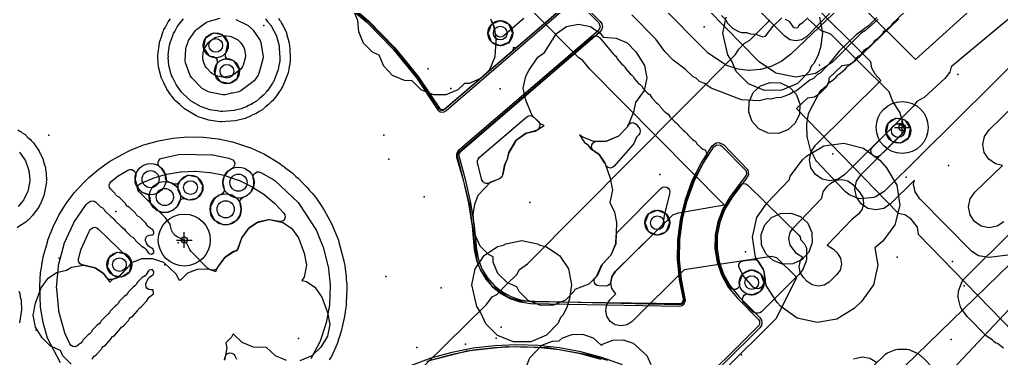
# Model space of a CAD drawing. Header units: metres. Extents: x -2677 to -840, y 169 to 1487.
# Drawn here: x -2262.6 to -2168.2, y 726.8 to 759.4 of the extents above; entities that cross this region are included whole.
import ezdxf

# ---------------------------------------------------------------- set-up
doc = ezdxf.new("R2010")
doc.units = ezdxf.units.M
for name, color, linetype in [('AI_GREENING_ALLOWED_ZONE', 4, 'Continuous'), ('AI_GREENING_EXCLUSIONS', 1, 'Continuous'), ('AI_GREENING_LAWN', 82, 'Continuous'), ('AI_GREENING_REJECTED', 6, 'Continuous'), ('AI_GREENING_SHRUBS', 92, 'Continuous'), ('AI_GREENING_TREES', 3, 'Continuous')]:
    doc.layers.add(name, color=color, linetype=linetype)

# ---------------------------------------------------------------- blocks, each defined once
blk = doc.blocks.new('AI_TREE')
for p, q in [((-0.3, 0), (0.3, 0)), ((0, -0.3), (0, 0.3))]:
    blk.add_line(p, q)
for radius in [1, 0.12]:
    blk.add_circle((0, 0), radius)
blk = doc.blocks.new('AI_SHRUB')
for radius in [1, 0.55]:
    blk.add_circle((0, 0), radius)

msp = doc.modelspace()

# ---------------------------------------------------------------- linework, layer by layer
at = {"layer": 'AI_GREENING_ALLOWED_ZONE'}
for points in [[(-2214.162, 759.522), (-2214.286, 759.36), (-2216.067, 757.816), (-2216.247, 757.716), (-2216.452, 757.697), (-2216.647, 757.762), (-2216.8, 757.9), (-2216.884, 758.088), (-2217.024, 758.741), (-2217.038, 758.785), (-2217.311, 759.43)], [(-2242.92, 726.619), (-2242.866, 726.889), (-2242.783, 727.08), (-2242.63, 727.221), (-2242.433, 727.288), (-2242.226, 727.268), (-2242.044, 727.166), (-2241.92, 726.999), (-2241.769, 726.668)]]:
    msp.add_lwpolyline(points, dxfattribs=at)
for points in [[(-2241.768, 757.498), (-2241.659, 757.427), (-2241.479, 757.273), (-2241.391, 757.175), (-2241.099, 756.747), (-2241.018, 756.541), (-2240.919, 755.896), (-2240.933, 755.682), (-2241.129, 755.003), (-2241.199, 754.856), (-2241.365, 754.617), (-2241.478, 754.501), (-2242.041, 754.083), (-2242.233, 753.996), (-2242.882, 753.855), (-2243.087, 753.854), (-2243.719, 753.982), (-2243.86, 754.034), (-2244.095, 754.163), (-2244.215, 754.255), (-2244.667, 754.726), (-2244.774, 754.895), (-2244.985, 755.452), (-2245.016, 755.662), (-2244.981, 756.196), (-2244.955, 756.325), (-2244.879, 756.549), (-2244.821, 756.666), (-2244.498, 757.145), (-2244.376, 757.271), (-2243.924, 757.599), (-2243.762, 757.677), (-2243.193, 757.832), (-2243.015, 757.847), (-2242.458, 757.794), (-2242.29, 757.748), (-2241.768, 757.498)], [(-2217.396, 743.671), (-2217.571, 743.596), (-2217.76, 743.592), (-2217.938, 743.659), (-2218.078, 743.788), (-2218.16, 743.959), (-2218.582, 745.584), (-2218.595, 745.768), (-2218.54, 745.944), (-2218.424, 746.089), (-2213.852, 750.019), (-2213.691, 750.112), (-2213.508, 750.14), (-2213.326, 750.099), (-2213.173, 749.994), (-2212.736, 749.557), (-2212.634, 749.41), (-2212.591, 749.236), (-2212.611, 749.058), (-2212.693, 748.899), (-2212.825, 748.779), (-2212.971, 748.688), (-2213.122, 748.626), (-2213.873, 748.45), (-2213.961, 748.41), (-2214.83, 747.785), (-2214.898, 747.712), (-2215.55, 746.631), (-2215.579, 746.56), (-2215.704, 746.026), (-2215.736, 745.934), (-2215.935, 745.492), (-2215.952, 745.438), (-2216.146, 744.459), (-2216.274, 744.211), (-2216.306, 744.177), (-2216.484, 744.056), (-2217.31, 743.729), (-2217.396, 743.671)], [(-2207.403, 746.755), (-2207.543, 746.908), (-2207.609, 747.105), (-2207.589, 747.312), (-2207.487, 747.492), (-2207.32, 747.616), (-2207.118, 747.661), (-2206.221, 747.672), (-2206.126, 747.693), (-2205.069, 748.15), (-2204.99, 748.204), (-2204.204, 749.009), (-2204.153, 749.086), (-2204.125, 749.152), (-2204.018, 749.311), (-2203.859, 749.418), (-2203.671, 749.458), (-2203.482, 749.423), (-2203.32, 749.321), (-2203.209, 749.164), (-2203.197, 749.137), (-2203.146, 749.064), (-2203.071, 748.989), (-2202.963, 748.827), (-2202.925, 748.635), (-2202.963, 748.444), (-2203.072, 748.282), (-2203.228, 748.126), (-2203.279, 748.051), (-2203.551, 747.444), (-2203.631, 747.318), (-2205.444, 745.255), (-2205.608, 745.132), (-2205.809, 745.086), (-2206.011, 745.124), (-2206.181, 745.24), (-2206.289, 745.416), (-2206.337, 745.548), (-2206.364, 745.602), (-2206.862, 746.347), (-2206.924, 746.411), (-2207.403, 746.755)], [(-2180.541, 746.332), (-2180.681, 746.492), (-2180.741, 746.697), (-2180.711, 746.908), (-2180.595, 747.087), (-2178.396, 749.275), (-2178.222, 749.388), (-2178.018, 749.42), (-2177.818, 749.368), (-2177.657, 749.239), (-2177.562, 749.055), (-2177.533, 748.954), (-2177.517, 748.779), (-2177.562, 748.609), (-2177.662, 748.465), (-2179.815, 746.323), (-2179.961, 746.222), (-2180.132, 746.178), (-2180.308, 746.197), (-2180.467, 746.276), (-2180.541, 746.332)], [(-2251.148, 742.781), (-2251.259, 742.941), (-2251.3, 743.132), (-2251.265, 743.324), (-2251.159, 743.488), (-2250.999, 743.599), (-2249.863, 744.089), (-2249.805, 744.11), (-2248.527, 744.485), (-2248.468, 744.499), (-2247.153, 744.717), (-2247.092, 744.723), (-2245.757, 744.78), (-2245.695, 744.779), (-2244.353, 744.671), (-2244.292, 744.662), (-2242.957, 744.387), (-2242.897, 744.371), (-2241.606, 743.932), (-2241.549, 743.908), (-2240.337, 743.321), (-2240.284, 743.291), (-2239.161, 742.566), (-2239.112, 742.53), (-2238.089, 741.676), (-2238.045, 741.634), (-2237.219, 740.755), (-2237.111, 740.577), (-2237.085, 740.37), (-2237.146, 740.17), (-2237.283, 740.013), (-2237.472, 739.925), (-2237.681, 739.922), (-2238.592, 740.104), (-2238.696, 740.102), (-2239.74, 739.857), (-2239.821, 739.822), (-2240.554, 739.332), (-2240.618, 739.271), (-2241.253, 738.386), (-2241.286, 738.322), (-2241.611, 737.384), (-2241.741, 737.183), (-2241.948, 737.066), (-2242.057, 737.035), (-2242.128, 737.003), (-2242.865, 736.51), (-2242.929, 736.448), (-2243.569, 735.557), (-2243.606, 735.491), (-2243.758, 735.324), (-2243.968, 735.24), (-2244.193, 735.258), (-2244.345, 735.306), (-2244.551, 735.433), (-2246.174, 737.085), (-2246.273, 737.229), (-2246.478, 737.681), (-2246.528, 737.754), (-2247.005, 738.231), (-2247.077, 738.281), (-2247.486, 738.467), (-2247.635, 738.572), (-2247.906, 738.848), (-2248.038, 739.093), (-2248.154, 739.631), (-2248.193, 739.72), (-2248.595, 740.301), (-2248.626, 740.338), (-2251.148, 742.781)], [(-2206.875, 733.724), (-2207.064, 733.765), (-2207.224, 733.875), (-2207.33, 734.037), (-2207.366, 734.227), (-2207.327, 734.417), (-2207.22, 734.578), (-2207.116, 734.681), (-2207.064, 734.758), (-2206.645, 735.724), (-2206.544, 735.875), (-2205.781, 736.655), (-2205.73, 736.733), (-2205.312, 737.731), (-2205.293, 737.817), (-2205.263, 738.585), (-2205.221, 738.765), (-2205.118, 738.917), (-2200.939, 743.123), (-2200.779, 743.23), (-2200.591, 743.27), (-2200.402, 743.236), (-2200.239, 743.132), (-2200.128, 742.976), (-2200.084, 742.788), (-2200.114, 742.598), (-2200.117, 742.591), (-2200.125, 742.565), (-2200.632, 740.535), (-2200.638, 740.508), (-2200.732, 739.802), (-2200.78, 739.646), (-2200.876, 739.513), (-2205.313, 735.123), (-2205.345, 735.085), (-2205.629, 734.66), (-2205.666, 734.571), (-2205.757, 734.115), (-2205.82, 733.954), (-2205.934, 733.824), (-2206.086, 733.74), (-2206.257, 733.713), (-2206.875, 733.724)], [(-2256.506, 735.728), (-2256.68, 735.765), (-2256.83, 735.862), (-2256.937, 736.004), (-2256.987, 736.175), (-2256.974, 736.353), (-2256.759, 737.183), (-2256.731, 737.264), (-2255.959, 738.965), (-2255.928, 739.023), (-2255.851, 739.147), (-2255.732, 739.278), (-2255.575, 739.36), (-2255.399, 739.382), (-2255.226, 739.34), (-2255.079, 739.242), (-2252.125, 736.379), (-2252.014, 736.22), (-2251.973, 736.031), (-2252.006, 735.84), (-2252.109, 735.677), (-2253.087, 734.643), (-2253.274, 734.519), (-2253.676, 734.368), (-2253.678, 734.373), (-2253.78, 734.335), (-2253.966, 734.337), (-2254.138, 734.408), (-2254.272, 734.536), (-2254.529, 734.894), (-2254.593, 734.956), (-2255.326, 735.445), (-2255.407, 735.481), (-2256.455, 735.726), (-2256.506, 735.728)], [(-2193.394, 735.406), (-2193.454, 735.588), (-2193.441, 735.78), (-2193.356, 735.952), (-2193.213, 736.08), (-2193.032, 736.144), (-2192.059, 736.291), (-2191.866, 736.283), (-2191.691, 736.202), (-2191.559, 736.06), (-2191.108, 735.333), (-2191.041, 735.153), (-2190.898, 734.316), (-2190.914, 734.079), (-2191.038, 733.877), (-2191.326, 733.592), (-2191.495, 733.482), (-2191.694, 733.447), (-2191.89, 733.494), (-2192.052, 733.615), (-2192.931, 734.603), (-2192.994, 734.691), (-2193.394, 735.406)]]:
    msp.add_lwpolyline(points, close=True, dxfattribs=at)
at = {"layer": 'AI_GREENING_EXCLUSIONS'}
for points in [[(-2195.049, 725.417), (-2189.865, 730.595), (-2187.879, 734.537), (-2189.805, 736.44), (-2190.296, 736.557), (-2198.721, 735.287), (-2203.697, 730.317), (-2204.184, 729.992), (-2204.758, 729.878), (-2205.332, 729.993), (-2205.818, 730.318), (-2206.143, 730.805), (-2206.257, 731.379), (-2206.142, 731.953), (-2205.817, 732.439), (-2205.296, 732.96), (-2205.657, 733.471), (-2205.771, 734.045), (-2205.657, 734.619), (-2205.331, 735.106), (-2199.806, 740.572), (-2199.259, 740.782), (-2194.851, 741.536), (-2207.779, 754.621), (-2208.502, 755.464), (-2208.834, 755.688), (-2226.373, 773.439)], [(-2184.065, 760.676), (-2186.909, 757.768), (-2187.398, 757.445), (-2187.972, 757.334), (-2188.54, 757.449), (-2189.027, 757.775), (-2195.266, 764.078)], [(-2162.523, 763.609), (-2173.028, 754.829), (-2173.152, 754.33), (-2173.617, 753.703), (-2175.616, 751.89), (-2176.333, 751.481), (-2176.632, 751.031), (-2183.244, 744.45), (-2183.894, 744.018), (-2184.66, 743.867), (-2185.425, 744.022), (-2186.073, 744.457), (-2186.505, 745.106), (-2186.655, 745.872), (-2186.501, 746.637), (-2186.066, 747.285), (-2179.798, 753.523), (-2180.339, 754.126), (-2180.657, 754.696), (-2180.747, 755.307), (-2186.852, 761.413)], [(-2232.008, 761.811), (-2229.084, 759.28), (-2226.535, 756.674), (-2224.286, 753.89), (-2222.102, 750.676), (-2221.917, 750.666), (-2221.77, 750.754), (-2209.495, 761.332)], [(-2231.988, 761.464), (-2229.227, 759.14), (-2226.69, 756.548), (-2224.442, 753.764), (-2222.443, 750.739), (-2222.179, 750.49), (-2221.861, 750.473), (-2221.646, 750.597), (-2209.428, 761.143)], [(-2217.329, 759.473), (-2217.029, 758.763), (-2216.874, 758.044), (-2216.835, 757.327), (-2216.912, 755.782), (-2217.427, 754.551), (-2218.304, 753.695), (-2219.387, 753.242), (-2219.853, 753.225), (-2220.48, 752.62), (-2221.646, 752.15), (-2222.833, 752.15), (-2223.998, 752.62), (-2224.888, 753.494), (-2225.601, 753.511), (-2226.752, 754.009), (-2227.607, 754.886), (-2228.054, 755.955), (-2228.705, 756.244), (-2229.56, 757.121), (-2230.013, 758.204), (-2230.104, 759.312), (-2230.661, 760.585)], [(-2208.91, 761.027), (-2206.926, 759.06), (-2206.778, 758.688), (-2206.952, 758.326), (-2220.441, 746.728), (-2220.62, 746.458), (-2220.606, 746.128), (-2219.968, 743.955), (-2219.464, 741.718), (-2219.109, 739.486), (-2218.896, 737.227), (-2218.688, 736.185), (-2218.316, 735.239), (-2217.792, 734.384), (-2217.132, 733.636), (-2216.354, 733.011), (-2215.475, 732.527), (-2214.512, 732.2), (-2213.469, 732.042), (-2199.116, 731.785), (-2198.889, 731.857), (-2198.705, 732.014), (-2198.578, 732.352), (-2198.97, 734.36), (-2199.145, 736.232), (-2199.109, 738.211), (-2198.86, 740.114), (-2198.419, 741.925), (-2197.742, 743.786), (-2196.879, 745.519), (-2195.851, 747.115), (-2195.572, 747.324), (-2195.223, 747.299), (-2195.077, 747.198), (-2192.749, 744.824), (-2192.723, 744.476), (-2192.802, 744.318), (-2194.271, 742.34), (-2194.995, 741.154), (-2195.474, 739.911), (-2195.722, 738.622), (-2195.743, 737.316), (-2195.537, 736.027), (-2195.108, 734.786), (-2194.458, 733.623), (-2193.574, 732.553), (-2191.571, 730.533), (-2191.463, 730.37), (-2191.465, 729.988), (-2198.342, 723.116)], [(-2208.769, 761.169), (-2206.785, 759.202), (-2206.627, 758.963), (-2206.578, 758.68), (-2206.647, 758.402), (-2206.821, 758.175), (-2220.3, 746.586), (-2220.425, 746.404), (-2219.773, 743.999), (-2219.267, 741.749), (-2218.911, 739.517), (-2218.698, 737.255), (-2218.496, 736.242), (-2218.136, 735.328), (-2217.63, 734.503), (-2216.993, 733.781), (-2216.242, 733.178), (-2215.394, 732.711), (-2214.465, 732.395), (-2213.453, 732.242), (-2198.986, 732.032), (-2198.82, 732.208), (-2198.783, 732.46), (-2199.169, 734.341), (-2199.347, 736.291), (-2199.313, 738.16), (-2199.069, 740.086), (-2198.591, 742.047), (-2197.921, 743.875), (-2197.086, 745.559), (-2196.02, 747.223), (-2195.628, 747.516), (-2195.381, 747.542), (-2194.936, 747.339), (-2192.567, 744.907), (-2192.531, 744.42), (-2192.642, 744.198), (-2194.105, 742.228), (-2194.815, 741.065), (-2195.281, 739.856), (-2195.523, 738.601), (-2195.543, 737.331), (-2195.343, 736.076), (-2194.925, 734.868), (-2194.292, 733.737), (-2193.425, 732.687), (-2191.429, 730.674), (-2191.278, 730.446), (-2191.226, 730.178), (-2191.28, 729.91), (-2191.433, 729.684), (-2198.201, 722.974)], [(-2181.785, 760.828), (-2176.462, 755.547), (-2170.197, 761.202)], [(-2268.676, 679.975), (-2247.361, 702.562), (-2247.216, 702.984), (-2246.864, 703.532), (-2246.317, 704.089), (-2245.804, 704.307), (-2245.439, 704.599), (-2243.692, 706.427), (-2243.34, 706.699), (-2217.727, 731.945), (-2217.184, 732.67), (-2216.741, 732.917), (-2215.759, 733.885), (-2214.815, 734.834), (-2214.549, 735.309), (-2213.787, 735.869), (-2193.761, 756.019), (-2193.444, 756.541), (-2192.899, 757.099), (-2192.388, 757.401), (-2190.575, 759.23), (-2190.489, 759.409)], [(-2268.676, 679.975), (-2247.361, 702.562), (-2247.216, 702.984), (-2246.864, 703.532), (-2246.317, 704.089), (-2245.804, 704.307), (-2245.439, 704.599), (-2243.692, 706.427), (-2243.34, 706.699), (-2217.727, 731.945), (-2217.184, 732.67), (-2216.741, 732.917), (-2215.759, 733.885), (-2214.815, 734.834), (-2214.549, 735.309), (-2213.787, 735.869), (-2193.761, 756.019), (-2193.444, 756.541), (-2192.899, 757.099), (-2192.388, 757.401), (-2190.575, 759.23), (-2190.489, 759.409)], [(-2237.746, 759.517), (-2237.617, 759.312), (-2237.523, 759.189), (-2237.462, 759.065), (-2237.283, 758.781), (-2236.976, 758.099), (-2236.965, 758.055), (-2236.958, 758.041), (-2236.708, 757.114), (-2236.701, 757.035), (-2236.671, 756.919), (-2236.657, 756.485), (-2236.597, 755.737), (-2236.626, 755.53), (-2236.62, 755.354), (-2236.747, 754.646), (-2236.785, 754.371), (-2236.806, 754.321), (-2236.818, 754.252), (-2237.319, 752.963), (-2237.433, 752.788), (-2237.476, 752.681), (-2237.678, 752.411), (-2237.983, 751.942), (-2238.196, 751.716), (-2238.309, 751.565), (-2238.468, 751.427), (-2238.683, 751.2), (-2238.997, 750.971), (-2239.352, 750.664), (-2239.607, 750.526), (-2239.825, 750.367), (-2240.267, 750.169), (-2240.567, 750.006), (-2240.743, 749.956), (-2240.937, 749.869), (-2241.737, 749.669), (-2241.889, 749.626), (-2243.178, 749.533), (-2243.286, 749.547), (-2243.339, 749.544), (-2243.815, 749.616), (-2244.449, 749.7), (-2244.52, 749.724), (-2244.543, 749.728), (-2245.45, 750.034), (-2245.502, 750.064), (-2245.663, 750.119), (-2246.777, 750.78), (-2247.233, 751.194), (-2247.65, 751.564), (-2247.681, 751.603), (-2247.733, 751.65), (-2247.877, 751.847), (-2248.228, 752.287), (-2248.314, 752.447), (-2248.488, 752.686), (-2248.77, 753.304), (-2248.937, 753.619), (-2248.975, 753.755), (-2249.021, 753.854), (-2249.247, 754.715), (-2249.248, 754.728), (-2249.266, 754.792), (-2249.34, 755.756), (-2249.328, 755.856), (-2249.336, 755.969), (-2249.196, 757.109), (-2249.168, 757.2), (-2249.157, 757.289), (-2249.157, 757.289), (-2249.006, 757.722), (-2248.861, 758.189), (-2248.805, 758.299), (-2248.755, 758.44), (-2248.612, 758.671), (-2248.347, 759.185), (-2248.122, 759.464)], [(-2238.998, 759.47), (-2238.819, 759.241), (-2238.544, 758.914), (-2238.504, 758.84), (-2238.4, 758.709), (-2237.938, 757.81), (-2237.927, 757.789), (-2237.926, 757.786), (-2237.923, 757.781), (-2237.673, 756.854), (-2237.671, 756.823), (-2237.664, 756.795), (-2237.658, 756.627), (-2237.596, 755.691), (-2237.621, 755.526), (-2237.618, 755.421), (-2237.731, 754.804), (-2237.77, 754.541), (-2237.796, 754.478), (-2238.22, 753.397), (-2238.269, 753.322), (-2238.298, 753.252), (-2238.495, 752.98), (-2238.785, 752.539), (-2238.905, 752.413), (-2238.988, 752.299), (-2239.154, 752.151), (-2239.357, 751.938), (-2239.561, 751.79), (-2239.858, 751.527), (-2240.148, 751.364), (-2240.348, 751.22), (-2240.627, 751.096), (-2240.875, 750.958), (-2241.087, 750.894), (-2241.288, 750.805), (-2241.77, 750.687), (-2241.992, 750.62), (-2243.079, 750.528), (-2243.245, 750.547), (-2243.316, 750.543), (-2243.62, 750.592), (-2244.153, 750.655), (-2244.28, 750.697), (-2244.33, 750.705), (-2245.056, 750.953), (-2245.058, 750.954), (-2245.181, 750.995), (-2246.127, 751.54), (-2246.944, 752.264), (-2247.052, 752.409), (-2247.399, 752.845), (-2247.448, 752.938), (-2247.592, 753.13), (-2247.928, 753.842), (-2248.017, 754.01), (-2248.03, 754.059), (-2248.053, 754.109), (-2248.28, 754.969), (-2248.28, 754.972), (-2248.288, 755), (-2248.34, 755.739), (-2248.328, 755.842), (-2248.337, 756), (-2248.208, 756.959), (-2248.186, 757.027), (-2248.179, 757.082), (-2248.179, 757.082), (-2248.059, 757.418), (-2247.915, 757.866), (-2247.869, 757.952), (-2247.834, 758.052), (-2247.716, 758.24), (-2247.471, 758.702), (-2247.286, 758.932), (-2247.169, 759.119), (-2246.874, 759.443)], [(-2180.167, 759.596), (-2180.977, 758.786), (-2182.173, 757.911), (-2183.779, 756.335), (-2184.807, 755.044), (-2185.617, 754.234), (-2185.853, 754.115), (-2186.259, 753.709), (-2186.626, 753.541), (-2187.9, 752.524), (-2188.188, 752.434), (-2188.592, 752.164), (-2189.367, 751.889), (-2189.857, 751.853), (-2190.359, 751.712), (-2190.72, 751.739), (-2191.487, 751.569), (-2193.196, 751.641), (-2196.093, 752.785), (-2196.753, 753.218), (-2197.228, 753.417), (-2197.563, 753.748), (-2197.844, 753.869), (-2198.614, 754.608), (-2199.76, 755.486), (-2200.571, 756.296), (-2201.446, 757.497), (-2203.75, 759.855)], [(-2180.056, 759.436), (-2181.261, 758.348), (-2181.644, 758.123), (-2184.447, 755.281), (-2186.075, 754.205), (-2187.97, 753.834), (-2189.883, 754.217), (-2191.504, 755.302), (-2196.394, 760.312)], [(-2195.13, 759.785), (-2194.712, 759.367), (-2194.573, 759.068), (-2194.069, 758.56), (-2193.492, 758.229), (-2193.194, 758.144), (-2192.708, 758.144), (-2192.336, 758.003), (-2191.814, 757.984), (-2191.173, 757.715), (-2190.869, 757.792), (-2190.135, 758.752), (-2189.325, 759.562)], [(-2185.687, 759.604), (-2185.383, 758.073), (-2185.59, 756.702), (-2185.816, 755.977), (-2186.209, 755.187), (-2186.461, 754.917), (-2186.688, 754.373), (-2187.811, 753.229), (-2189.32, 752.582), (-2190.981, 752.566), (-2192.503, 753.186), (-2193.69, 754.373), (-2194.109, 755.375), (-2194.512, 755.977), (-2194.973, 758.073), (-2194.669, 759.604)], [(-2178.044, 759.456), (-2182.355, 755.331), (-2182.849, 755.016), (-2183.527, 754.937), (-2184.801, 753.74), (-2184.796, 753.452), (-2185.012, 752.908), (-2185.682, 752.218), (-2186.178, 751.908), (-2186.834, 751.83), (-2187.903, 750.826), (-2178.112, 740.724), (-2177.486, 740.61), (-2177.005, 740.277), (-2176.287, 739.396), (-2176.181, 738.732), (-2165.868, 728.091)], [(-2161.876, 737.401), (-2169.356, 736.475), (-2170.376, 736.616), (-2171.023, 737.053), (-2176.048, 742.13), (-2176.478, 742.781), (-2176.627, 743.547), (-2176.548, 743.93), (-2178.862, 741.628), (-2179.512, 741.196), (-2180.277, 741.046), (-2181.042, 741.2), (-2181.69, 741.635), (-2182.122, 742.285), (-2182.273, 743.05), (-2182.119, 743.815), (-2181.684, 744.463), (-2177.455, 748.672), (-2177.955, 750.468), (-2178.645, 751.481), (-2178.987, 752.418), (-2184.605, 757.991), (-2185.558, 758.333), (-2186.78, 759.439)], [(-2167.945, 739.903), (-2168.599, 739.478), (-2169.366, 739.335), (-2170.13, 739.497), (-2170.773, 739.938), (-2171.199, 740.592), (-2171.341, 741.36), (-2171.18, 742.123), (-2170.738, 742.766), (-2168.095, 745.344), (-2168.763, 745.486), (-2169.406, 745.927), (-2169.832, 746.582), (-2169.974, 747.349), (-2169.813, 748.112), (-2169.371, 748.756), (-2160.792, 757.124)], [(-2262.822, 748.778), (-2262.618, 748.64), (-2262.515, 748.591), (-2262.384, 748.483), (-2262.121, 748.307), (-2261.835, 748.032), (-2261.608, 747.845), (-2261.537, 747.746), (-2261.306, 747.524), (-2260.747, 746.702), (-2260.652, 746.502), (-2260.624, 746.463), (-2260.599, 746.389), (-2260.403, 745.973), (-2260.286, 745.478), (-2260.165, 745.126), (-2260.15, 744.899), (-2260.083, 744.619), (-2260.06, 743.847), (-2260.071, 743.778), (-2260.067, 743.714), (-2260.264, 742.557), (-2260.285, 742.509), (-2260.288, 742.491), (-2260.623, 741.65), (-2260.726, 741.497), (-2260.806, 741.312), (-2261.054, 741.007), (-2261.393, 740.501), (-2261.728, 740.177), (-2261.791, 740.099), (-2261.857, 740.052), (-2262.043, 739.872), (-2262.612, 739.511), (-2262.864, 739.33)], [(-2258.699, 726.327), (-2259.972, 728.709), (-2260.384, 730.224), (-2260.622, 731.685), (-2260.695, 733.708), (-2260.618, 735.009), (-2260.509, 735.659), (-2260.493, 735.862), (-2260.441, 736.068), (-2260.361, 736.547), (-2259.972, 737.957), (-2259.95, 738.013), (-2259.892, 738.244), (-2259.423, 739.432), (-2258.866, 740.541), (-2258.159, 741.676), (-2257.396, 742.682), (-2257.062, 743.05), (-2256.975, 743.158), (-2256.817, 743.319), (-2256.538, 743.626), (-2256.335, 743.813), (-2256.017, 744.138), (-2255.014, 744.993), (-2253.985, 745.725), (-2253.183, 746.159), (-2252.662, 746.466), (-2252.418, 746.572), (-2251.895, 746.854), (-2250.684, 747.325), (-2249.293, 747.722), (-2247.908, 747.976), (-2246.458, 748.098), (-2244.961, 748.075), (-2243.542, 747.911), (-2242.17, 747.611), (-2240.332, 746.996), (-2239.068, 746.411), (-2237.695, 745.592), (-2237.273, 745.274), (-2237.227, 745.245), (-2237.156, 745.186), (-2236.424, 744.634), (-2236.058, 744.277), (-2235.844, 744.1), (-2235.461, 743.696), (-2235.012, 743.258), (-2234.739, 742.934), (-2234.611, 742.798), (-2234.511, 742.662), (-2234.157, 742.241), (-2233.514, 741.3), (-2233.475, 741.247), (-2233.464, 741.227), (-2233.337, 741.042), (-2232.629, 739.742), (-2231.97, 738.137), (-2231.958, 738.093), (-2231.951, 738.075), (-2231.377, 735.879), (-2231.326, 735.413), (-2231.221, 734.602), (-2231.209, 734.341), (-2231.164, 733.93), (-2231.175, 733.582), (-2231.166, 733.375), (-2231.214, 732.148), (-2231.224, 732.069), (-2231.231, 731.844), (-2231.301, 731.462), (-2231.387, 730.79), (-2231.607, 729.798), (-2231.632, 729.66), (-2231.647, 729.616), (-2231.677, 729.482), (-2232.102, 728.158), (-2232.629, 726.924), (-2232.866, 726.597)], [(-2178.584, 724.898), (-2160.623, 742.42)], [(-2257.685, 726.199), (-2258.495, 727.009), (-2258.721, 727.509), (-2259.663, 727.919), (-2260.474, 728.729), (-2261.115, 729.765), (-2261.345, 730.913), (-2261.118, 732.061), (-2260.582, 733.543), (-2259.9, 734.494), (-2259.092, 735.033), (-2258.144, 735.255), (-2257.658, 735.548), (-2257.658, 735.548), (-2256.503, 735.737), (-2255.363, 735.47), (-2254.555, 734.931), (-2253.965, 734.109), (-2253.676, 734.368), (-2253.102, 734.583), (-2251.768, 736.007), (-2250.837, 736.357), (-2249.843, 736.384), (-2248.793, 736.032), (-2247.569, 734.874), (-2247.312, 734.321), (-2247.119, 734.326), (-2246.448, 734.986), (-2245.517, 735.336), (-2244.523, 735.362), (-2243.759, 735.121), (-2243.585, 735.534), (-2242.903, 736.485), (-2242.095, 737.025), (-2241.696, 737.137), (-2241.275, 738.357), (-2240.592, 739.307), (-2239.784, 739.847), (-2238.644, 740.114), (-2237.302, 739.847), (-2236.495, 739.307), (-2235.812, 738.357), (-2235.276, 736.875), (-2235.049, 735.727), (-2235.279, 734.579), (-2235.487, 734.268), (-2235.045, 734.148), (-2234.238, 733.609), (-2233.555, 732.658), (-2233.019, 731.176), (-2232.792, 730.028), (-2233.022, 728.88), (-2233.651, 727.844), (-2234.525, 726.991), (-2235.686, 726.522)], [(-2262.713, 733.214), (-2262.62, 732.991), (-2262.575, 732.663), (-2262.496, 732.348), (-2262.479, 731.953), (-2262.45, 731.734), (-2262.464, 731.619), (-2262.456, 731.436), (-2262.598, 730.598), (-2262.654, 730.167)], [(-2174.475, 724.006), (-2167.382, 731.549)], [(-2236.951, 726.538), (-2238.035, 726.991), (-2238.878, 727.814), (-2240.149, 727.828), (-2241.232, 728.281), (-2242.1, 729.128), (-2242.261, 728.783), (-2242.801, 728.243), (-2242.699, 727.724), (-2242.928, 726.576)], [(-2213.904, 725.917), (-2213.565, 726.792), (-2212.405, 728.014), (-2212.405, 728.014), (-2211.375, 728.421), (-2210.734, 728.438), (-2210.425, 728.717), (-2209.494, 729.067), (-2208.5, 729.094), (-2207.45, 728.742), (-2206.678, 728.012), (-2206.501, 728.152), (-2205.57, 728.502), (-2204.576, 728.529), (-2203.627, 728.229), (-2202.302, 727.018), (-2201.916, 726.162)], [(-2204.628, 726.123), (-2206.617, 726.827), (-2208.642, 727.372), (-2210.695, 727.759), (-2212.767, 727.988), (-2214.847, 728.058), (-2216.927, 727.97), (-2218.996, 727.725), (-2221.046, 727.321), (-2223.067, 726.759), (-2225.049, 726.039)], [(-2206.676, 726.635), (-2208.686, 727.177), (-2210.725, 727.561), (-2212.781, 727.788), (-2214.846, 727.858), (-2216.911, 727.771), (-2218.965, 727.527), (-2221, 727.126), (-2223.006, 726.568)], [(-2182.414, 726.722), (-2181.595, 726.911), (-2180.828, 726.77), (-2180.217, 726.388)]]:
    msp.add_lwpolyline(points, dxfattribs=at)
for points in [[(-2217.361, 743.709), (-2216.382, 744.097), (-2216.174, 744.316), (-2215.947, 745.466), (-2215.716, 745.978), (-2215.57, 746.598), (-2214.872, 747.756), (-2213.921, 748.438), (-2213.041, 748.644), (-2212.187, 749.176), (-2212.504, 749.325), (-2213.315, 750.136), (-2213.952, 751.636), (-2214.18, 752.784), (-2213.952, 753.932), (-2213.655, 754.491), (-2212.8, 755.769), (-2212.154, 756.201), (-2210.999, 758.054), (-2210.026, 758.705), (-2208.878, 758.933), (-2207.73, 758.705), (-2206.757, 758.054), (-2206.514, 757.691), (-2205.25, 757.602), (-2204.177, 757.134), (-2203.365, 756.29), (-2202.532, 754.972), (-2202.302, 753.773), (-2202.551, 752.548), (-2203.381, 751.405), (-2203.565, 750.48), (-2204.171, 749.043), (-2205.024, 748.169), (-2206.171, 747.673), (-2207.437, 747.657), (-2208.598, 748.126), (-2208.761, 748.269), (-2208.295, 747.555), (-2208.025, 747.388), (-2207.72, 746.982), (-2206.887, 746.385), (-2206.348, 745.577), (-2205.812, 744.095), (-2205.585, 742.947), (-2205.846, 741.753), (-2205.395, 740.835), (-2205.213, 739.846), (-2205.295, 737.773), (-2205.748, 736.689), (-2206.608, 735.809), (-2207.083, 734.714), (-2207.893, 733.904), (-2209.209, 733.389), (-2209.313, 733.181), (-2210.123, 732.371), (-2211.274, 731.873), (-2212.543, 731.856), (-2213.708, 732.326), (-2214.585, 733.181), (-2214.795, 733.643), (-2215.697, 734.02), (-2216.619, 734.942), (-2217.072, 736.026), (-2217.089, 736.549), (-2217.537, 736.753), (-2218.347, 737.563), (-2218.845, 738.714), (-2218.99, 740.614), (-2218.86, 741.612), (-2218.521, 742.487), (-2217.361, 743.709)], [(-2187.619, 750.286), (-2188.028, 749.404), (-2188.727, 748.757), (-2189.644, 748.416), (-2190.63, 748.455), (-2191.512, 748.864), (-2192.159, 749.563), (-2192.5, 750.48), (-2192.461, 751.466), (-2192.052, 752.348), (-2191.353, 752.995), (-2190.436, 753.336), (-2189.45, 753.297), (-2188.568, 752.888), (-2187.921, 752.189), (-2187.58, 751.272), (-2187.619, 750.286)], [(-2192.147, 738.426), (-2191.702, 740.325), (-2190.761, 741.714), (-2188.576, 743.995), (-2188.495, 744.311), (-2187.331, 745.872), (-2186.951, 746.214), (-2185.278, 747.211), (-2183.347, 747.492), (-2181.456, 747.014), (-2179.892, 745.848), (-2179.228, 745.11), (-2178.231, 743.437), (-2177.95, 741.506), (-2178.43, 739.612), (-2179.594, 738.051), (-2180.354, 737.399), (-2180.071, 735.737), (-2180.505, 733.835), (-2181.631, 732.246), (-2182.351, 731.563), (-2184.003, 730.525), (-2185.923, 730.198), (-2187.825, 730.63), (-2189.417, 731.758), (-2189.769, 732.129), (-2190.806, 733.778), (-2191.057, 735.25), (-2191.832, 736.501), (-2192.147, 738.426)], [(-2184.987, 743.273), (-2184.609, 743.614), (-2184.106, 743.913), (-2183.528, 743.997), (-2182.959, 743.853), (-2182.491, 743.504), (-2181.828, 742.768), (-2181.529, 742.265), (-2181.445, 741.686), (-2181.589, 741.119), (-2181.938, 740.65), (-2182.541, 740.176), (-2184.961, 737.65), (-2184.329, 737.276), (-2183.979, 736.907), (-2183.668, 736.412), (-2183.57, 735.834), (-2183.7, 735.264), (-2184.038, 734.787), (-2184.756, 734.107), (-2185.251, 733.795), (-2185.828, 733.697), (-2186.398, 733.826), (-2186.876, 734.165), (-2187.226, 734.534), (-2187.537, 735.029), (-2187.635, 735.607), (-2187.506, 736.176), (-2187.29, 736.48), (-2187.905, 736.866), (-2188.523, 737.651), (-2188.649, 738.306), (-2188.516, 738.876), (-2188.234, 739.293), (-2185.471, 742.176), (-2185.336, 742.805), (-2184.987, 743.273)], [(-2186.376, 737.898), (-2186.717, 736.981), (-2187.364, 736.282), (-2188.246, 735.873), (-2189.232, 735.834), (-2190.149, 736.175), (-2190.848, 736.822), (-2191.257, 737.704), (-2191.296, 738.69), (-2190.955, 739.607), (-2190.308, 740.306), (-2189.426, 740.715), (-2188.44, 740.754), (-2187.523, 740.413), (-2186.824, 739.766), (-2186.415, 738.884), (-2186.376, 737.898)], [(-2212.805, 737.795), (-2212.606, 737.661), (-2212.003, 737.542), (-2210.706, 736.674), (-2209.838, 735.377), (-2209.534, 733.846), (-2209.741, 732.475), (-2209.967, 731.75), (-2210.36, 730.96), (-2210.612, 730.69), (-2210.839, 730.146), (-2211.962, 729.002), (-2213.471, 728.355), (-2215.132, 728.339), (-2216.654, 728.959), (-2217.798, 730.082), (-2218.26, 731.148), (-2218.663, 731.75), (-2219.124, 733.846), (-2218.82, 735.377), (-2217.952, 736.674), (-2216.655, 737.542), (-2216.072, 737.657), (-2215.867, 737.795), (-2214.336, 738.099), (-2212.805, 737.795)]]:
    msp.add_lwpolyline(points, close=True, dxfattribs=at)
at = {"layer": 'AI_GREENING_LAWN'}
for points in [[(-2173.624, 770.213), (-2188.41, 756.089), (-2188.447, 756.057), (-2189.3, 755.391), (-2189.383, 755.338), (-2190.285, 754.886), (-2190.376, 754.851), (-2191.332, 754.585), (-2191.426, 754.569), (-2192.408, 754.49), (-2192.506, 754.491), (-2193.526, 754.611), (-2193.624, 754.632), (-2194.596, 754.951), (-2194.723, 755.013), (-2196.4, 756.16), (-2196.473, 756.221), (-2201.003, 760.803)], [(-2158.814, 763.33), (-2179.404, 742.896), (-2179.48, 742.834), (-2180.234, 742.334), (-2180.461, 742.253), (-2181.735, 742.127), (-2181.97, 742.161), (-2182.751, 742.474), (-2182.878, 742.549), (-2183.225, 742.828), (-2183.277, 742.876), (-2185.962, 745.749), (-2186.039, 745.858), (-2186.501, 746.74), (-2186.542, 746.844), (-2186.845, 747.988), (-2186.861, 748.095), (-2186.91, 749.214), (-2186.904, 749.316), (-2186.744, 750.304), (-2186.695, 750.454), (-2185.667, 752.441), (-2185.534, 752.602), (-2184.934, 753.08), (-2184.909, 753.107), (-2184.891, 753.144), (-2184.796, 753.279), (-2184.662, 753.375), (-2184.525, 753.443), (-2184.072, 753.848), (-2183.969, 753.999), (-2183.964, 753.995), (-2183.924, 754.061), (-2183.773, 754.176), (-2183.625, 754.249), (-2183.625, 754.249), (-2183.171, 754.654), (-2183.069, 754.805), (-2183.063, 754.802), (-2183.024, 754.868), (-2182.873, 754.983), (-2182.724, 755.056), (-2182.271, 755.46), (-2182.203, 755.56), (-2182.194, 755.587), (-2182.1, 755.745), (-2181.956, 755.859), (-2181.694, 755.997), (-2181.605, 756.076), (-2181.344, 756.457), (-2181.226, 756.579), (-2181.073, 756.654), (-2181.031, 756.666), (-2180.927, 756.728), (-2180.495, 757.155), (-2180.413, 757.299), (-2180.289, 757.443), (-2180.221, 757.478), (-2180.224, 757.483), (-2180.066, 757.576), (-2179.634, 758.004), (-2179.552, 758.147), (-2179.428, 758.291), (-2179.36, 758.326), (-2179.363, 758.332), (-2179.206, 758.425), (-2178.774, 758.853), (-2178.694, 758.991), (-2178.503, 759.18), (-2178.363, 759.258), (-2177.053, 760.55)], [(-2210.337, 760.537), (-2214.704, 756.792), (-2214.869, 756.698), (-2215.057, 756.672), (-2215.144, 756.694), (-2215.134, 756.627), (-2215.185, 756.433), (-2215.308, 756.275), (-2221.685, 750.805), (-2221.87, 750.705), (-2222.081, 750.69), (-2222.279, 750.763), (-2222.429, 750.911), (-2224.331, 753.817), (-2224.345, 753.837), (-2226.612, 756.653), (-2226.629, 756.672), (-2229.144, 759.227), (-2229.162, 759.244), (-2231.869, 761.495)], [(-2241.832, 759.392), (-2240.775, 758.886), (-2240.666, 758.815), (-2240.259, 758.466), (-2240.169, 758.366), (-2239.509, 757.385), (-2239.429, 757.182), (-2239.213, 755.788), (-2239.227, 755.573), (-2239.626, 754.186), (-2239.696, 754.039), (-2240.075, 753.494), (-2240.188, 753.378), (-2241.342, 752.523), (-2241.535, 752.436), (-2242.146, 752.304), (-2242.266, 752.301), (-2242.363, 752.257), (-2242.879, 752.146), (-2243.083, 752.145), (-2244.386, 752.409), (-2244.528, 752.461), (-2245.066, 752.757), (-2245.187, 752.849), (-2246.113, 753.816), (-2246.22, 753.986), (-2246.679, 755.209), (-2246.679, 755.209), (-2246.71, 755.415), (-2246.638, 756.602), (-2246.612, 756.733), (-2246.439, 757.24), (-2246.381, 757.358), (-2245.727, 758.33), (-2245.605, 758.456), (-2244.663, 759.138), (-2244.501, 759.215), (-2243.338, 759.533)], [(-2188.977, 759.432), (-2188.863, 759.367), (-2188.856, 759.365), (-2188.698, 759.294), (-2188.573, 759.172), (-2188.21, 758.668), (-2188.171, 758.633), (-2188.121, 758.619), (-2187.823, 758.604), (-2187.78, 758.61), (-2187.753, 758.645), (-2187.683, 758.781), (-2187.548, 758.946), (-2187.453, 758.993), (-2187.455, 758.996), (-2187.281, 759.094), (-2186.821, 759.554)], [(-2167.979, 727.733), (-2168.558, 728.172), (-2168.713, 728.232), (-2168.92, 728.384), (-2169.028, 728.517), (-2169.638, 728.938), (-2169.709, 728.998), (-2171.404, 730.707), (-2171.447, 730.757), (-2172.044, 731.544), (-2172.132, 731.729), (-2172.346, 732.622), (-2172.358, 732.775), (-2172.358, 732.775), (-2172.329, 733.174), (-2172.295, 733.323), (-2171.956, 734.171), (-2171.844, 734.34), (-2152.653, 753.414)], [(-2262.644, 746.607), (-2262.133, 745.888), (-2262.072, 745.772), (-2261.771, 744.96), (-2261.742, 744.834), (-2261.661, 743.972), (-2261.666, 743.841), (-2261.814, 742.973), (-2261.854, 742.845), (-2262.197, 742.11), (-2262.262, 742.006), (-2262.771, 741.379)], [(-2255.675, 726.664), (-2255.598, 726.81), (-2255.479, 726.959), (-2255.413, 726.996), (-2255.416, 727.002), (-2255.262, 727.101), (-2254.799, 727.595), (-2254.722, 727.741), (-2254.603, 727.89), (-2254.536, 727.927), (-2254.54, 727.933), (-2254.386, 728.031), (-2253.923, 728.526), (-2253.846, 728.672), (-2253.727, 728.82), (-2253.66, 728.858), (-2253.664, 728.864), (-2253.51, 728.962), (-2253.047, 729.456), (-2252.97, 729.603), (-2252.851, 729.751), (-2252.784, 729.789), (-2252.788, 729.794), (-2252.634, 729.893), (-2252.17, 730.387), (-2252.094, 730.534), (-2251.975, 730.682), (-2251.908, 730.72), (-2251.912, 730.725), (-2251.758, 730.824), (-2251.294, 731.318), (-2251.22, 731.46), (-2251.036, 731.655), (-2250.899, 731.738), (-2250.419, 732.249), (-2250.357, 732.365), (-2250.288, 732.531), (-2250.165, 732.662), (-2249.782, 732.944), (-2249.753, 732.973), (-2249.751, 733.014), (-2249.789, 733.303), (-2249.801, 733.341), (-2249.839, 733.348), (-2250.018, 733.352), (-2250.205, 733.392), (-2250.363, 733.499), (-2250.469, 733.658), (-2250.508, 733.845), (-2250.475, 734.033), (-2250.44, 734.088), (-2250.445, 734.091), (-2250.344, 734.283), (-2250.281, 734.432), (-2250.15, 734.565), (-2249.818, 734.795), (-2249.788, 734.825), (-2249.77, 734.863), (-2249.724, 735.034), (-2249.723, 735.09), (-2249.748, 735.14), (-2249.864, 735.272), (-2249.896, 735.298), (-2249.938, 735.296), (-2250.17, 735.243), (-2250.213, 735.223), (-2250.244, 735.189), (-2250.458, 734.836), (-2250.574, 734.705), (-2250.727, 734.622), (-2250.764, 734.609), (-2250.865, 734.544), (-2251.318, 734.061), (-2251.395, 733.915), (-2251.513, 733.767), (-2251.58, 733.729), (-2251.577, 733.723), (-2251.731, 733.625), (-2252.184, 733.142), (-2252.26, 732.995), (-2252.379, 732.847), (-2252.446, 732.809), (-2252.442, 732.804), (-2252.596, 732.705), (-2253.049, 732.222), (-2253.126, 732.076), (-2253.245, 731.927), (-2253.311, 731.89), (-2253.308, 731.884), (-2253.462, 731.786), (-2253.915, 731.302), (-2253.991, 731.156), (-2254.11, 731.008), (-2254.177, 730.97), (-2254.173, 730.965), (-2254.327, 730.866), (-2254.78, 730.383), (-2254.857, 730.237), (-2254.976, 730.088), (-2255.042, 730.05), (-2255.039, 730.045), (-2255.193, 729.946), (-2255.646, 729.463), (-2255.722, 729.317), (-2255.841, 729.169), (-2255.908, 729.131), (-2255.904, 729.125), (-2256.058, 729.027), (-2256.511, 728.544), (-2256.586, 728.401), (-2256.762, 728.21), (-2256.908, 728.118), (-2256.975, 728.041), (-2257.131, 727.921), (-2257.321, 727.871), (-2257.516, 727.898), (-2257.685, 727.997), (-2257.803, 728.154), (-2258.268, 729.127), (-2258.299, 729.21), (-2258.864, 731.266), (-2258.88, 731.352), (-2259.075, 733.459), (-2259.075, 733.459), (-2259.076, 733.546), (-2258.907, 735.636), (-2258.893, 735.72), (-2258.368, 737.75), (-2258.34, 737.832), (-2257.466, 739.759), (-2257.423, 739.835), (-2256.225, 741.581), (-2256.146, 741.67), (-2255.989, 741.811), (-2255.829, 741.907), (-2255.646, 741.939), (-2255.464, 741.901), (-2255.308, 741.798), (-2254.855, 741.361), (-2254.714, 741.285), (-2254.522, 741.098), (-2254.44, 740.96), (-2253.868, 740.406), (-2253.723, 740.327), (-2253.576, 740.206), (-2253.54, 740.138), (-2253.534, 740.142), (-2253.438, 739.987), (-2252.882, 739.45), (-2252.741, 739.373), (-2252.548, 739.187), (-2252.467, 739.048), (-2251.895, 738.495), (-2251.754, 738.418), (-2251.561, 738.231), (-2251.48, 738.093), (-2250.926, 737.554), (-2250.822, 737.494), (-2250.78, 737.482), (-2250.627, 737.408), (-2250.507, 737.287), (-2250.235, 736.897), (-2250.204, 736.866), (-2250.164, 736.849), (-2249.95, 736.799), (-2249.911, 736.796), (-2249.878, 736.82), (-2249.742, 736.961), (-2249.719, 736.994), (-2249.723, 737.034), (-2249.779, 737.246), (-2249.798, 737.285), (-2249.83, 737.315), (-2250.228, 737.574), (-2250.353, 737.69), (-2250.432, 737.842), (-2250.445, 737.883), (-2250.449, 737.888), (-2250.515, 738.059), (-2250.516, 738.242), (-2250.451, 738.413), (-2250.328, 738.549), (-2250.165, 738.632), (-2249.983, 738.65), (-2249.876, 738.641), (-2249.834, 738.646), (-2249.806, 738.678), (-2249.729, 738.812), (-2249.713, 738.861), (-2249.721, 738.912), (-2249.777, 739.063), (-2249.796, 739.096), (-2249.824, 739.121), (-2250.222, 739.381), (-2250.354, 739.507), (-2250.429, 739.664), (-2250.498, 739.782), (-2251.079, 740.345), (-2251.22, 740.422), (-2251.413, 740.609), (-2251.494, 740.747), (-2252.058, 741.295), (-2252.216, 741.386), (-2252.213, 741.392), (-2252.281, 741.426), (-2252.406, 741.569), (-2252.49, 741.712), (-2253.072, 742.275), (-2253.213, 742.352), (-2253.405, 742.538), (-2253.486, 742.677), (-2253.865, 743.045), (-2253.981, 743.218), (-2254.017, 743.423), (-2253.966, 743.624), (-2253.837, 743.788), (-2253.315, 744.223), (-2253.247, 744.27), (-2252.215, 744.875), (-2252.035, 744.938), (-2251.845, 744.93), (-2251.672, 744.851), (-2251.541, 744.713), (-2251.471, 744.536), (-2251.472, 744.346), (-2251.527, 744.07), (-2251.521, 743.951), (-2251.304, 743.236), (-2251.242, 743.133), (-2250.913, 742.804), (-2250.817, 742.744), (-2250.452, 742.622), (-2250.289, 742.53), (-2250.171, 742.385), (-2250.115, 742.206), (-2250.067, 741.8), (-2250.013, 741.673), (-2249.546, 741.103), (-2249.45, 741.031), (-2249.011, 740.85), (-2248.917, 740.831), (-2248.43, 740.831), (-2248.335, 740.85), (-2247.885, 741.036), (-2247.805, 741.09), (-2247.461, 741.434), (-2247.407, 741.514), (-2247.263, 741.861), (-2247.137, 742.04), (-2246.947, 742.148), (-2246.728, 742.164), (-2246.524, 742.086), (-2246.475, 742.053), (-2246.432, 742.035), (-2246.385, 742.035), (-2245.575, 742.196), (-2245.537, 742.211), (-2245.506, 742.238), (-2245.138, 742.686), (-2245.084, 742.817), (-2245.027, 743.394), (-2245.03, 743.435), (-2245.047, 743.472), (-2245.506, 744.159), (-2245.538, 744.192), (-2245.581, 744.21), (-2246.385, 744.37), (-2246.432, 744.37), (-2246.475, 744.352), (-2247.158, 743.895), (-2247.19, 743.864), (-2247.212, 743.814), (-2247.339, 743.641), (-2247.526, 743.537), (-2247.74, 743.521), (-2247.837, 743.557), (-2247.84, 743.549), (-2248.259, 743.69), (-2248.423, 743.782), (-2248.541, 743.927), (-2248.597, 744.106), (-2248.646, 744.525), (-2248.686, 744.633), (-2248.944, 745.019), (-2249.032, 745.1), (-2249.058, 745.113), (-2249.212, 745.242), (-2249.304, 745.42), (-2249.317, 745.62), (-2249.251, 745.81), (-2249.116, 745.958), (-2248.933, 746.042), (-2247.358, 746.402), (-2247.237, 746.415), (-2244.128, 746.356), (-2244.036, 746.345), (-2242.51, 746.03), (-2242.45, 746.014), (-2242.277, 745.955), (-2242.117, 745.865), (-2242, 745.722), (-2241.943, 745.547), (-2241.953, 745.363), (-2242.029, 745.195), (-2242.161, 745.066), (-2242.607, 744.768), (-2242.675, 744.7), (-2242.946, 744.295), (-2242.983, 744.206), (-2243.078, 743.728), (-2243.078, 743.632), (-2242.973, 743.106), (-2242.979, 743.105), (-2242.955, 742.989), (-2242.996, 742.792), (-2243.111, 742.627), (-2243.282, 742.521), (-2243.438, 742.463), (-2243.825, 742.204), (-2243.905, 742.116), (-2244.257, 741.457), (-2244.286, 741.341), (-2244.286, 740.879), (-2244.257, 740.763), (-2243.893, 740.081), (-2243.872, 740.053), (-2243.843, 740.032), (-2243.162, 739.667), (-2243.046, 739.638), (-2242.584, 739.638), (-2242.468, 739.667), (-2241.809, 740.02), (-2241.72, 740.1), (-2241.457, 740.495), (-2241.42, 740.584), (-2241.325, 741.061), (-2241.325, 741.158), (-2241.429, 741.684), (-2241.426, 741.684), (-2241.451, 741.806), (-2241.414, 741.999), (-2241.306, 742.163), (-2241.143, 742.272), (-2240.8, 742.414), (-2240.719, 742.468), (-2240.375, 742.812), (-2240.321, 742.892), (-2240.135, 743.342), (-2240.116, 743.437), (-2240.116, 743.911), (-2240.16, 744.087), (-2240.156, 744.088), (-2240.179, 744.161), (-2240.168, 744.344), (-2240.092, 744.51), (-2239.961, 744.638), (-2239.794, 744.71), (-2239.611, 744.718), (-2239.438, 744.659), (-2238.179, 743.951), (-2238.081, 743.879), (-2235.846, 741.771), (-2235.768, 741.677), (-2234.088, 739.061), (-2234.046, 738.979), (-2233.459, 737.537), (-2233.439, 737.476), (-2232.972, 735.697), (-2232.958, 735.625), (-2232.763, 733.836), (-2232.76, 733.763), (-2232.826, 731.981), (-2232.834, 731.91), (-2233.155, 730.165), (-2233.173, 730.095), (-2233.741, 728.414), (-2233.769, 728.347), (-2234.578, 726.759), (-2234.616, 726.697)], [(-2223.458, 726.482), (-2219.705, 727.457), (-2219.635, 727.47), (-2215.807, 727.901), (-2215.736, 727.904), (-2211.886, 727.791), (-2211.815, 727.784), (-2207.994, 727.123), (-2207.941, 727.111), (-2206.085, 726.58)], [(-2184.458, 722.144), (-2179.297, 727.181), (-2179.137, 727.286), (-2178.348, 727.608), (-2178.156, 727.645), (-2177.295, 727.639), (-2177.103, 727.6), (-2176.297, 727.259), (-2176.171, 727.182), (-2175.827, 726.896), (-2175.79, 726.861), (-2171.346, 722.319)]]:
    msp.add_lwpolyline(points, dxfattribs=at)
for points in [[(-2216.395, 759.27), (-2216.44, 759.261), (-2217.198, 758.947), (-2217.236, 758.921), (-2217.262, 758.883), (-2217.576, 758.125), (-2217.585, 758.08), (-2217.576, 758.034), (-2217.262, 757.277), (-2217.236, 757.238), (-2217.198, 757.213), (-2216.44, 756.899), (-2216.395, 756.89), (-2216.349, 756.899), (-2215.825, 757.116), (-2215.628, 757.154), (-2215.521, 757.131), (-2215.53, 757.177), (-2215.492, 757.363), (-2215.214, 758.034), (-2215.205, 758.08), (-2215.214, 758.125), (-2215.527, 758.883), (-2215.553, 758.921), (-2215.592, 758.947), (-2216.349, 759.261), (-2216.395, 759.27)], [(-2243.621, 755.311), (-2243.659, 755.139), (-2243.703, 755.032), (-2243.863, 754.228), (-2243.863, 754.181), (-2243.846, 754.138), (-2243.39, 753.457), (-2243.357, 753.424), (-2243.314, 753.406), (-2242.51, 753.246), (-2242.468, 753.246), (-2242.459, 753.244), (-2242.443, 753.255), (-2242.421, 753.264), (-2241.739, 753.719), (-2241.706, 753.752), (-2241.689, 753.795), (-2241.529, 754.599), (-2241.529, 754.646), (-2241.546, 754.689), (-2242.002, 755.37), (-2242.035, 755.403), (-2242.078, 755.421), (-2242.439, 755.493), (-2242.603, 755.557), (-2242.734, 755.674), (-2242.817, 755.829), (-2242.841, 756.003), (-2242.803, 756.175), (-2242.759, 756.282), (-2242.599, 757.086), (-2242.599, 757.133), (-2242.617, 757.175), (-2243.072, 757.857), (-2243.105, 757.89), (-2243.148, 757.908), (-2243.952, 758.068), (-2243.998, 758.068), (-2244.041, 758.05), (-2244.723, 757.594), (-2244.756, 757.562), (-2244.774, 757.519), (-2244.934, 756.715), (-2244.934, 756.668), (-2244.916, 756.625), (-2244.46, 755.944), (-2244.428, 755.911), (-2244.385, 755.893), (-2244.023, 755.821), (-2243.86, 755.757), (-2243.728, 755.64), (-2243.645, 755.485), (-2243.621, 755.311)], [(-2205.221, 755.758), (-2205.139, 755.593), (-2204.716, 755.099), (-2204.576, 755.005), (-2204.442, 754.872), (-2204.412, 754.802), (-2204.407, 754.804), (-2204.323, 754.64), (-2203.895, 754.151), (-2203.759, 754.062), (-2203.584, 753.863), (-2203.511, 753.714), (-2203.063, 753.212), (-2202.925, 753.123), (-2202.748, 752.927), (-2202.674, 752.779), (-2202.237, 752.298), (-2202.084, 752.197), (-2202.087, 752.192), (-2202.021, 752.154), (-2201.905, 752.006), (-2201.826, 751.854), (-2201.367, 751.362), (-2201.227, 751.276), (-2201.045, 751.084), (-2200.968, 750.939), (-2200.521, 750.467), (-2200.365, 750.369), (-2200.371, 750.36), (-2200.254, 750.288), (-2200.186, 750.169), (-2200.177, 750.174), (-2200.084, 750.015), (-2199.639, 749.56), (-2199.496, 749.477), (-2199.311, 749.289), (-2199.23, 749.146), (-2198.774, 748.687), (-2198.63, 748.606), (-2198.442, 748.42), (-2198.361, 748.278), (-2197.917, 747.84), (-2197.757, 747.747), (-2197.76, 747.742), (-2197.692, 747.707), (-2197.567, 747.566), (-2197.481, 747.42), (-2197.032, 746.987), (-2196.927, 746.927), (-2196.899, 746.919), (-2196.733, 746.838), (-2196.608, 746.703), (-2196.583, 746.663), (-2196.517, 746.5), (-2196.512, 746.323), (-2196.568, 746.156), (-2197.862, 743.797), (-2197.878, 743.763), (-2198.53, 741.975), (-2198.538, 741.948), (-2198.987, 740.1), (-2198.992, 740.072), (-2199.232, 738.185), (-2199.234, 738.157), (-2199.262, 736.249), (-2199.261, 736.221), (-2199.073, 734.31), (-2199.069, 734.283), (-2198.701, 732.524), (-2198.703, 732.308), (-2198.796, 732.114), (-2198.811, 732.094), (-2198.991, 731.949), (-2199.218, 731.901), (-2214.457, 732.259), (-2214.594, 732.282), (-2215.42, 732.539), (-2215.545, 732.598), (-2217.054, 733.586), (-2217.185, 733.711), (-2218.242, 735.172), (-2218.307, 735.294), (-2218.608, 736.122), (-2218.634, 736.227), (-2219.372, 741.727), (-2219.378, 741.756), (-2220.494, 746.089), (-2220.507, 746.264), (-2220.499, 746.339), (-2220.445, 746.519), (-2220.328, 746.667), (-2207.531, 757.696), (-2207.358, 757.793), (-2207.161, 757.815), (-2206.971, 757.759), (-2206.817, 757.634), (-2205.543, 756.075), (-2205.393, 755.965), (-2205.4, 755.957), (-2205.29, 755.878), (-2205.23, 755.754), (-2205.221, 755.758)], [(-2177.152, 748.002), (-2177.119, 748.035), (-2177.101, 748.078), (-2176.941, 748.882), (-2176.941, 748.928), (-2176.959, 748.971), (-2177.414, 749.653), (-2177.447, 749.686), (-2177.49, 749.704), (-2178.294, 749.864), (-2178.341, 749.864), (-2178.383, 749.846), (-2179.065, 749.39), (-2179.098, 749.357), (-2179.116, 749.315), (-2179.276, 748.51), (-2179.276, 748.464), (-2179.258, 748.421), (-2178.802, 747.739), (-2178.77, 747.707), (-2178.727, 747.689), (-2177.923, 747.529), (-2177.876, 747.529), (-2177.833, 747.547), (-2177.152, 748.002)], [(-2194.405, 733.731), (-2194.996, 734.787), (-2195.032, 734.868), (-2195.427, 736.01), (-2195.448, 736.095), (-2195.637, 737.281), (-2195.643, 737.367), (-2195.624, 738.568), (-2195.615, 738.655), (-2195.387, 739.841), (-2195.362, 739.926), (-2194.927, 741.056), (-2194.873, 741.159), (-2193.351, 743.374), (-2193.193, 743.521), (-2192.987, 743.588), (-2192.773, 743.562), (-2192.589, 743.447), (-2187.668, 738.615), (-2187.556, 738.448), (-2187.527, 738.298), (-2187.527, 738.298), (-2187.511, 738.208), (-2187.487, 738.17), (-2187.133, 737.78), (-2187.026, 737.593), (-2186.952, 737.356), (-2186.929, 737.209), (-2186.926, 736.315), (-2186.964, 736.122), (-2187.302, 735.306), (-2187.378, 735.179), (-2187.666, 734.83), (-2187.7, 734.793), (-2191.282, 731.241), (-2191.415, 731.147), (-2191.571, 731.1), (-2191.734, 731.107), (-2191.908, 731.142), (-2192.053, 731.196), (-2192.175, 731.293), (-2192.95, 732.133), (-2193.051, 732.297), (-2193.082, 732.486), (-2193.04, 732.674), (-2192.93, 732.831), (-2192.768, 732.936), (-2192.58, 732.972), (-2192.391, 732.934), (-2192.257, 732.878), (-2192.211, 732.869), (-2192.166, 732.878), (-2191.408, 733.192), (-2191.37, 733.218), (-2191.344, 733.256), (-2191.03, 734.014), (-2191.021, 734.059), (-2191.03, 734.105), (-2191.344, 734.862), (-2191.37, 734.901), (-2191.408, 734.927), (-2192.166, 735.24), (-2192.211, 735.249), (-2192.257, 735.24), (-2193.014, 734.927), (-2193.053, 734.901), (-2193.079, 734.862), (-2193.392, 734.105), (-2193.401, 734.059), (-2193.384, 733.97), (-2193.382, 733.786), (-2193.446, 733.613), (-2193.569, 733.476), (-2193.733, 733.392), (-2193.916, 733.374), (-2194.094, 733.423), (-2194.241, 733.533), (-2194.336, 733.636), (-2194.405, 733.731)], [(-2200.446, 738.978), (-2200.421, 739.016), (-2200.107, 739.774), (-2200.098, 739.819), (-2200.107, 739.865), (-2200.421, 740.622), (-2200.446, 740.661), (-2200.485, 740.687), (-2201.242, 741), (-2201.288, 741.01), (-2201.333, 741), (-2202.091, 740.687), (-2202.13, 740.661), (-2202.155, 740.622), (-2202.469, 739.865), (-2202.478, 739.819), (-2202.469, 739.774), (-2202.155, 739.016), (-2202.13, 738.978), (-2202.091, 738.952), (-2201.333, 738.638), (-2201.288, 738.629), (-2201.242, 738.638), (-2200.485, 738.952), (-2200.446, 738.978)], [(-2252.053, 735.118), (-2252.035, 735.16), (-2251.875, 735.965), (-2251.875, 736.011), (-2251.893, 736.054), (-2252.348, 736.736), (-2252.381, 736.768), (-2252.424, 736.786), (-2253.228, 736.946), (-2253.275, 736.946), (-2253.317, 736.928), (-2253.999, 736.473), (-2254.032, 736.44), (-2254.05, 736.397), (-2254.21, 735.593), (-2254.21, 735.547), (-2254.192, 735.504), (-2253.736, 734.822), (-2253.704, 734.789), (-2253.661, 734.771), (-2252.857, 734.611), (-2252.81, 734.611), (-2252.767, 734.629), (-2252.086, 735.085), (-2252.053, 735.118)]]:
    msp.add_lwpolyline(points, close=True, dxfattribs=at)
at = {"layer": 'AI_GREENING_REJECTED'}
for p in [(-2239.13, 758.81), (-2196.79, 758.68), (-2185.7, 755), (-2223.33, 754.64), (-2172.38, 754.11), (-2221.16, 752.75), (-2216.4, 752.7), (-2259.84, 748.26), (-2227.61, 748.24), (-2184.4, 746.45), (-2227.12, 745.95), (-2173.27, 745.34), (-2201.06, 744.45), (-2177.36, 744.2), (-2223.72, 742.32), (-2213.54, 741.76), (-2253.37, 740.9), (-2247.38, 737.87), (-2192.82, 737.03), (-2258.84, 736.39), (-2248.67, 735.76), (-2178.2, 736.51), (-2172.89, 736.07), (-2250.51, 733.95), (-2227.42, 734.63), (-2222.07, 733.55), (-2171.78, 733.73), (-2261.04, 729.46), (-2216.31, 729.77), (-2235.81, 728.67), (-2216.78, 728.71), (-2173.03, 728.57), (-2224.43, 727.79), (-2219.73, 728.12), (-2193.2, 727.08)]:
    msp.add_point(p, dxfattribs=at)

# ---------------------------------------------------------------- block references
at = {"layer": 'AI_GREENING_SHRUBS'}
for p, xscale, yscale in [((-2216.395, 758.08), 1.2, 1.2), ((-2243.766, 756.9), 1.2, 1.2), ((-2242.696, 754.414), 1.2, 1.2), ((-2178.108, 748.696), 1.2, 1.2), ((-2250.039, 744.01), 1.5, 1.5), ((-2246.2, 743.202), 1.2, 1.2), ((-2241.587, 743.68), 1.5, 1.5), ((-2248.673, 742.302), 1.5, 1.5), ((-2242.815, 741.11), 1.5, 1.5), ((-2201.288, 739.819), 1.2, 1.2), ((-2253.042, 735.779), 1.2, 1.2), ((-2192.211, 734.059), 1.2, 1.2)]:
    msp.add_blockref('AI_SHRUB', p, dxfattribs=dict(at, xscale=xscale, yscale=yscale))
at = {"layer": 'AI_GREENING_TREES', "xscale": 2.5, "yscale": 2.5}
for p in [(-2177.73, 748.992), (-2246.796, 738.15)]:
    msp.add_blockref('AI_TREE', p, dxfattribs=at)

doc.saveas('drawing.dxf')
